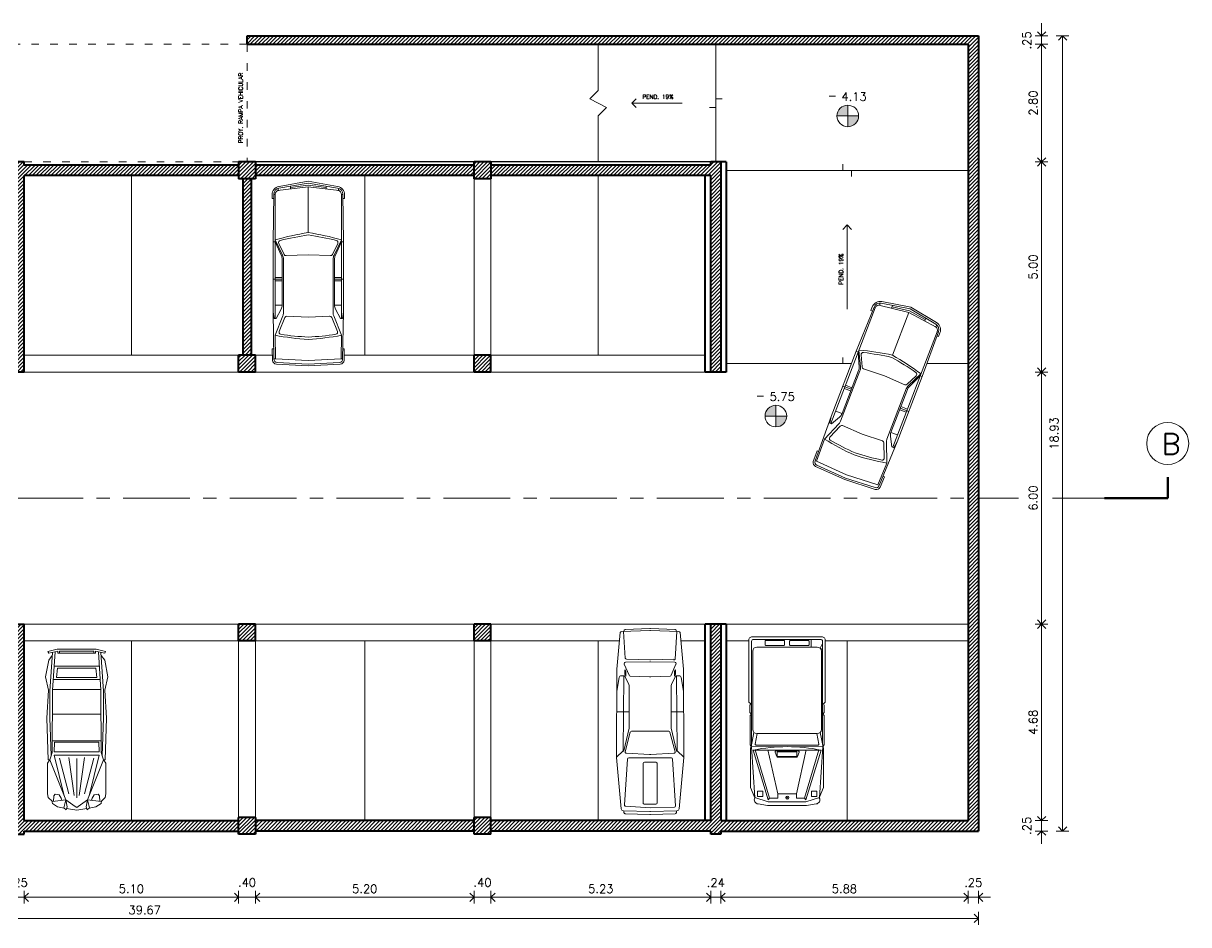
# Model space of a CAD drawing. Extents: x 952 to 1352, y -109 to 175.
# Drawn here: x 1168.46 to 1196.19, y 61.13 to 82.58 of the extents above; entities that cross this region are included whole.
import ezdxf

# ---------------------------------------------------------------- set-up
doc = ezdxf.new("R2010")
doc.units = 0
doc.header["$LTSCALE"] = 0.5
doc.linetypes.add('ACAD_ISO03W100', pattern=[30, 12, -18])
doc.linetypes.add('CENTER', pattern=[50.8, 31.75, -6.35, 6.35, -6.35])
doc.layers.get('0').update_dxf_attribs({"linetype": 'CONTINUOUS'})
doc.layers.get('Defpoints').update_dxf_attribs({"linetype": 'CONTINUOUS'})
for name, color, linetype, lineweight in [('Acotaciones', 9, 'CONTINUOUS', 9), ('Detalles 01', 8, 'CONTINUOUS', 9), ('Muros corte', 7, 'CONTINUOUS', 40), ('Pisos', 252, 'CONTINUOUS', 18), ('Proyección', 4, 'ACAD_ISO03W100', 18), ('Punta 01', 6, 'CONTINUOUS', 9), ('Punta 015', 64, 'CONTINUOUS', 13), ('Punta 02', 11, 'CONTINUOUS', 20), ('Punta 03', 171, 'CONTINUOUS', 30), ('Punta 05', 52, 'CONTINUOUS', 50), ('Tratamiento pisos', 251, 'CONTINUOUS', 9), ('Vehículos', 155, 'CONTINUOUS', 13), ('Vidrios', 147, 'CONTINUOUS', 13)]:
    doc.layers.add(name, color=color, linetype=linetype, lineweight=lineweight)
doc.styles.add('Texto 1 mm', font='simplex.shx', dxfattribs={"height": 0.1})
doc.styles.add('Texto 2 mm', font='simplex.shx', dxfattribs={"height": 0.2})
doc.styles.add('Texto 5 mm', font='simplex.shx', dxfattribs={"height": 0.5})
doc.dimstyles.new('Primera línea', dxfattribs={"dimscale": 0, "dimtxt": 0.2, "dimasz": 0.2, "dimexe": 0.15, "dimexo": 0, "dimgap": 0.1, "dimtad": 1, "dimzin": 4, "dimdsep": 46, "dimtxsty": 'Texto 2 mm', "dimblk": 'OPEN90', "dimcen": 2.5, "dimclrd": 256, "dimclre": 256, "dimclrt": 256, "dimadec": 0, "dimazin": 0, "dimtfac": 1, "dimtmove": 2, "dimatfit": 3, "dimldrblk": 'OPEN90', "dimfxl": 1, "dimtolj": 1, "dimtzin": 0, "dimlwd": -1, "dimlwe": -1, "dimarcsym": 0})
doc.dimstyles.new('Segunda línea', dxfattribs={"dimscale": 0, "dimtxt": 0.2, "dimasz": 0.2, "dimexe": 0.15, "dimexo": 0.5, "dimgap": 0.1, "dimtad": 1, "dimzin": 4, "dimdsep": 46, "dimtxsty": 'Texto 2 mm', "dimblk": 'OPEN90', "dimcen": 2.5, "dimclrd": 256, "dimclre": 256, "dimclrt": 256, "dimadec": 0, "dimazin": 0, "dimtfac": 1, "dimtmove": 2, "dimatfit": 3, "dimldrblk": 'OPEN90', "dimfxl": 1, "dimtolj": 1, "dimtzin": 0, "dimlwd": -1, "dimlwe": -1, "dimarcsym": 0})
pattern_1 = [(45, (60.67, 0), (-0.0449012806, 0.0449012806), [])]

# ---------------------------------------------------------------- blocks, each defined once
blk = doc.blocks.new('3cv planta')
for p, q in [((-206.2, 25.9), (-109.9, 64.4)), ((-109.9, 64.4), (-100.7, 61.2)), ((-100.7, 61.2), (-92.5, 58.6)), ((-92.5, 58.6), (57.7, 58.4)), ((-64, 58.6), (-64, 0)), ((0, 58.5), (0, 0)), ((57.7, 58.4), (149.8, 52.1)), ((58.9, 58.3), (58.9, 0)), ((83.5, 56.6), (83.5, 0)), ((-225.3, 31.1), (-230.6, 25.3)), ((-206.2, 25.9), (-225.3, 31.1)), ((-196.3, 29.9), (-99.1, 54.3)), ((-192.1, 18.8), (-106.2, 41.5)), ((-99.1, 54.3), (-99.1, 0)), ((-90.7, 54.3), (-90.7, 0)), ((-90.7, 54.3), (-67.5, 53.6)), ((-67.5, 53.6), (-67.5, 0)), ((88, 48.5), (88, 0)), ((88, 48.5), (110.5, 45.8)), ((110.5, 45.8), (110.5, 0)), ((114.9, 54.4), (114.9, 0)), ((146.5, 41.5), (146.5, 0)), ((-227.3, 24.3), (-230.8, 0)), ((-227.3, -24.3), (-230.8, 0)), ((-230.6, 25.3), (-223.2, 23)), ((-223.2, 23), (-206.2, 25.9)), ((-201.5, 0), (-106.9, 0)), ((-195.4, 5.7), (-104.6, 18.8)), ((-99.1, -54.3), (-99.1, 0)), ((-90.7, -54.3), (-90.7, 0)), ((-67.5, -53.6), (-67.5, 0)), ((-64, -58.6), (-64, 0)), ((0, -58.5), (0, 0)), ((58.9, -58.3), (58.9, 0)), ((83.5, -56.6), (83.5, 0)), ((88, -48.5), (88, 0)), ((110.5, -45.8), (110.5, 0)), ((114.9, -54.4), (114.9, 0)), ((146.5, -41.5), (146.5, 0)), ((-230.6, -25.3), (-223.2, -23)), ((-225.3, -31.1), (-230.6, -25.3)), ((-206.2, -25.9), (-225.3, -31.1)), ((-223.2, -23), (-206.2, -25.9)), ((-206.2, -25.9), (-109.9, -64.4)), ((-195.4, -5.7), (-104.6, -18.8)), ((-192.1, -18.8), (-106.2, -41.5)), ((-196.3, -29.9), (-99.1, -54.3)), ((-90.7, -54.3), (-67.5, -53.6)), ((57.7, -58.4), (149.8, -52.1)), ((88, -48.5), (110.5, -45.8)), ((-109.9, -64.4), (-100.7, -61.2)), ((-100.7, -61.2), (-92.5, -58.6)), ((-92.5, -58.6), (57.7, -58.4))]:
    blk.add_line(p, q)
for points in [[(-208.7, 59.9), (-214.9, 58.5), (-223.3, 46.4), (-226.3, 30)], [(140.9, 58.6), (129.6, 67.3), (89.5, 75.1), (57.2, 67.5), (-10.2, 71.7), (-109.9, 68.5), (-109.9, 64.4), (-117.8, 70), (-191.5, 69.8), (-200.4, 68.2), (-210.1, 58.5), (-206.2, 25.9), (-222.1, 3.4), (-225, 0)], [(148.4, 58.1), (55.1, 64.8), (-8.9, 64.3), (-100.7, 61.2)], [(151.4, 0), (151.4, 41.5), (146.5, 41.5), (146.5, 45.1), (151.6, 45.1), (146.1, 67.3), (150.5, 69.4), (156.1, 47), (156.1, 0)], [(-209.8, 55.9), (-196.3, 55.2), (-192.2, 51.9), (-194, 42), (-202.1, 37.3), (-207.3, 35.4)], [(140.9, -58.6), (129.6, -67.3), (89.5, -75.1), (57.2, -67.5), (-10.2, -71.7), (-109.9, -68.5), (-109.9, -64.4), (-117.8, -70), (-191.5, -69.8), (-200.4, -68.2), (-210.1, -58.5), (-206.2, -25.9), (-222.1, -3.4), (-225, 0)], [(151.4, 0), (151.4, -41.5), (146.5, -41.5), (146.5, -45.1), (151.6, -45.1), (146.1, -67.3), (150.5, -69.4), (156.1, -47), (156.1, 0)], [(-208.7, -59.9), (-214.9, -58.5), (-223.3, -46.4), (-226.3, -30)], [(-209.8, -55.9), (-196.3, -55.2), (-192.2, -51.9), (-194, -42), (-202.1, -37.3), (-207.3, -35.4)], [(148.4, -58.1), (55.1, -64.8), (-8.9, -64.3), (-100.7, -61.2)]]:
    blk.add_lwpolyline(points)
blk = doc.blocks.new('A$C0C570FE1')
for p, q in [((1.446, 1.701), (0.312, 1.684)), ((0.321, 1.653), (0.321, 1.684)), ((0.416, 1.722), (0.324, 1.723)), ((0.416, 1.685), (0.416, 1.722)), ((3.11, 1.701), (1.446, 1.701)), ((1.446, 1.701), (1.446, 1.653)), ((2.333, 1.701), (2.333, 1.485)), ((4.234, 1.679), (3.11, 1.701)), ((3.268, 1.677), (3.11, 1.701)), ((3.268, 1.629), (3.268, 1.677)), ((3.993, 1.717), (3.993, 1.684)), ((4.262, 1.714), (3.993, 1.717)), ((4.23, 1.644), (4.23, 1.679)), ((0.125, 1.558), (0, 0.861)), ((0.167, 1.56), (0.044, 0.861)), ((0.225, 1.592), (0.136, 0.861)), ((0.171, 1.581), (0.224, 1.581)), ((0.321, 1.653), (3.268, 1.653)), ((1.398, 1.653), (1.764, 1.474)), ((1.446, 1.653), (1.776, 1.501)), ((1.744, 1.435), (1.481, 1.562)), ((1.75, 0.861), (1.773, 1.388)), ((1.852, 1.453), (3.134, 1.453)), ((1.855, 1.485), (2.953, 1.485)), ((2.293, 1.653), (2.293, 1.485)), ((2.373, 1.653), (2.373, 1.485)), ((2.953, 1.485), (2.953, 1.653)), ((3.049, 1.51), (3.268, 1.629)), ((3.208, 1.468), (3.668, 1.653)), ((3.245, 1.418), (3.577, 1.554)), ((3.668, 1.653), (4.23, 1.644)), ((4.23, 1.644), (4.272, 0.861)), ((4.313, 1.603), (4.355, 0.861)), ((4.395, 0.861), (4.353, 1.62)), ((0.152, 1.283), (0.093, 0.861)), ((0.119, 1.285), (0.188, 1.285)), ((3.236, 0.861), (3.214, 1.37)), ((0.125, 0.165), (0, 0.861)), ((0.167, 0.163), (0.044, 0.861)), ((0.152, 0.439), (0.093, 0.861)), ((0.136, 0.861), (1.224, 0.861)), ((0.225, 0.131), (0.136, 0.861)), ((1.75, 0.861), (1.773, 0.335)), ((3.236, 0.861), (3.214, 0.353)), ((4.23, 0.079), (4.272, 0.861)), ((4.313, 0.12), (4.355, 0.861)), ((4.395, 0.861), (4.353, 0.103)), ((0.119, 0.438), (0.188, 0.438)), ((1.744, 0.287), (1.481, 0.161)), ((3.245, 0.304), (3.577, 0.169)), ((0.171, 0.142), (0.224, 0.142)), ((1.446, 0.022), (0.312, 0.039)), ((0.321, 0.07), (3.268, 0.07)), ((0.321, 0.07), (0.321, 0.039)), ((0.416, 0.001), (0.324, 0)), ((0.416, 0.038), (0.416, 0.001)), ((1.398, 0.07), (1.764, 0.249)), ((1.446, 0.07), (1.776, 0.221)), ((1.446, 0.022), (1.446, 0.07)), ((3.11, 0.022), (1.446, 0.022)), ((1.852, 0.27), (3.134, 0.27)), ((1.855, 0.238), (2.953, 0.238)), ((2.293, 0.07), (2.293, 0.238)), ((2.333, 0.022), (2.333, 0.238)), ((2.373, 0.07), (2.373, 0.238)), ((2.953, 0.238), (2.953, 0.07)), ((3.049, 0.213), (3.268, 0.094)), ((3.268, 0.046), (3.11, 0.022)), ((4.234, 0.044), (3.11, 0.022)), ((3.208, 0.255), (3.668, 0.07)), ((3.268, 0.094), (3.268, 0.046)), ((3.668, 0.07), (4.23, 0.079)), ((3.993, 0.005), (3.993, 0.039)), ((4.262, 0.008), (3.993, 0.005)), ((4.23, 0.079), (4.23, 0.044))]:
    blk.add_line(p, q)
for centre, radius, start, end in [((0.322, 1.523), 0.2, 89.6059, 169.7934), ((0.315, 1.534), 0.15, 90.8772, 169.9992), ((4.233, 1.599), 0.08, 3.2191, 89.3245), ((4.253, 1.615), 0.1, 3.1608, 84.5613), ((0.321, 1.553), 0.1, 90, 173.024), ((7.846, -0.184), 6.705, 164.0955, 171.0276), ((7.876, -0.089), 6.664, 165.9376, 171.8019), ((1.459, 1.516), 0.05, 64.4236, 163.8009), ((1.723, 1.39), 0.05, 357.5478, 64.4236), ((1.852, 1.653), 0.2, 243.8694, 270), ((1.855, 1.685), 0.2, 246.7861, 270), ((2.953, 1.685), 0.2, 270, 298.6282), ((3.134, 1.653), 0.2, 270, 291.9752), ((3.264, 1.372), 0.05, 112.1811, 182.5243), ((3.596, 1.508), 0.05, 13.1488, 112.1811), ((-2.765, 0.542), 6.484, 2.8274, 8.6702), ((-2.714, 0.453), 6.494, 3.6062, 10.6501), ((7.846, 1.907), 6.705, 188.9724, 195.9045), ((7.876, 1.812), 6.664, 188.1981, 194.0624), ((-2.765, 1.181), 6.484, 351.3298, 357.1726), ((-2.714, 1.27), 6.494, 349.3499, 356.3938), ((1.723, 0.332), 0.05, 295.5764, 2.4522), ((3.264, 0.351), 0.05, 177.4757, 247.8189), ((0.322, 0.2), 0.2, 190.2066, 270.3941), ((0.315, 0.189), 0.15, 190.0008, 269.1228), ((0.321, 0.17), 0.1, 186.976, 270), ((1.459, 0.206), 0.05, 196.1991, 295.5764), ((1.852, 0.07), 0.2, 90, 116.1306), ((1.855, 0.038), 0.2, 90, 113.2139), ((2.953, 0.038), 0.2, 61.3718, 90), ((3.134, 0.07), 0.2, 68.0248, 90), ((3.596, 0.215), 0.05, 247.8189, 346.8512), ((4.233, 0.124), 0.08, 270.6755, 356.7809), ((4.253, 0.108), 0.1, 275.4387, 356.8392)]:
    blk.add_arc(centre, radius, start, end)
blk = doc.blocks.new('R12 planta')
for p, q in [((-2.417, 0.032), (-2.398, 0.616)), ((-2.325, 0.646), (-2.368, 0.646)), ((-2.345, 0.031), (-2.325, 0.659)), ((-1.058, 0.826), (-2.28, 0.709)), ((-2.217, 0.604), (-2.254, 0.025)), ((-2.187, 0.634), (-1.097, 0.563)), ((1.041, 0.813), (-1.055, 0.826)), ((-0.901, 0.668), (-1.053, 0.826)), ((-0.96, 0.587), (-0.986, 0.036)), ((-0.924, 0.616), (-0.459, 0.494)), ((-0.903, 0.648), (-0.362, 0.523)), ((0.876, 0.646), (-0.901, 0.668)), ((0.027, 0.523), (0.027, 0.819)), ((0.843, 0.758), (0.52, 0.816)), ((0.678, 0.532), (0.88, 0.627)), ((0.912, 0.619), (0.873, 0.598)), ((0.951, 0.598), (0.873, 0.598)), ((0.884, 0.646), (0.884, 0.709)), ((0.898, 0.524), (1.165, 0.637)), ((0.926, 0.623), (1.028, 0.623)), ((1.028, 0.623), (0.989, 0.601)), ((1.915, 0.732), (1.043, 0.812)), ((1.206, 0.609), (1.215, 0.027)), ((1.279, 0.584), (1.263, 0.031)), ((1.307, 0.614), (1.942, 0.655)), ((1.942, 0.702), (1.963, 0.031)), ((1.99, 0.616), (2.008, 0.031)), ((-1.068, -0.483), (-1.068, 0.533)), ((-0.435, 0.464), (-0.432, 0.024)), ((-0.36, 0.523), (0.635, 0.523)), ((0.861, 0.034), (0.88, 0.497)), ((-2.417, 0.013), (-2.398, -0.571)), ((-2.345, 0.013), (-2.325, -0.615)), ((-2.241, -0.554), (-2.254, 0.025)), ((-2.169, 0.157), (-2.169, -0.112)), ((-2.139, 0.187), (-1.198, 0.187)), ((-1.168, 0.157), (-1.168, -0.112)), ((-0.96, -0.542), (-0.986, 0.008)), ((-0.435, -0.42), (-0.432, 0.02)), ((0.861, 0.01), (0.88, -0.452)), ((1.206, -0.565), (1.215, 0.018)), ((1.279, -0.539), (1.263, 0.014)), ((1.942, -0.658), (1.963, 0.013)), ((1.99, -0.571), (2.008, 0.013)), ((-2.139, -0.142), (-1.198, -0.142)), ((-2.211, -0.584), (-1.097, -0.513)), ((-0.924, -0.572), (-0.459, -0.449)), ((-0.903, -0.604), (-0.362, -0.479)), ((-0.36, -0.478), (0.635, -0.478)), ((0.027, -0.478), (0.027, -0.775)), ((0.678, -0.488), (0.88, -0.582)), ((0.912, -0.575), (0.873, -0.553)), ((0.951, -0.553), (0.873, -0.553)), ((0.898, -0.48), (1.165, -0.592)), ((-2.325, -0.601), (-2.368, -0.601)), ((-1.058, -0.782), (-2.28, -0.665)), ((1.041, -0.768), (-1.055, -0.782)), ((-0.901, -0.624), (-1.053, -0.782)), ((0.876, -0.601), (-0.901, -0.624)), ((0.843, -0.714), (0.52, -0.772)), ((0.884, -0.601), (0.884, -0.665)), ((0.926, -0.578), (1.028, -0.578)), ((1.028, -0.578), (0.989, -0.557)), ((1.915, -0.688), (1.043, -0.768)), ((1.282, -0.569), (1.942, -0.611))]:
    blk.add_line(p, q)
for centre, radius, start, end in [((-2.368, 0.616), 0.03, 90, 180), ((-2.275, 0.659), 0.05, 95.4727, 180), ((-2.187, 0.604), 0.03, 90, 180), ((-1.098, 0.533), 0.03, 0, 86.3747), ((-1.056, 0.796), 0.03, 89.6203, 95.4727), ((-0.93, 0.587), 0.03, 78.6827, 180), ((-0.901, 0.658), 0.01, 90, 258.9881), ((0.834, 0.709), 0.05, 0, 79.9012), ((0.876, 0.636), 0.01, 295.0315, 90), ((0.926, 0.593), 0.03, 90, 117.7651), ((0.952, 0.802), 0.204, 269.9335, 280.5642), ((1.04, 0.783), 0.03, 84.7226, 89.6203), ((1.176, 0.609), 0.03, 0, 112.8473), ((1.309, 0.584), 0.03, 93.6171, 180), ((1.912, 0.702), 0.03, 0, 84.7226), ((1.944, 0.596), 0.0501, 23.6099, 92.4957), ((-0.465, 0.464), 0.03, 0, 78.6827), ((-0.357, 0.553), 0.03, 258.9881, 270), ((-0.36, 0.533), 0.01, 256.9832, 270), ((0.635, 0.623), 0.1, 270, 295.0315), ((0.91, 0.497), 0.03, 112.8473, 180), ((-2.117, 0.022), 0.3, 178.1825, 181.8175), ((-2.045, 0.022), 0.3, 178.2216, 181.7784), ((-2.139, 0.157), 0.03, 90, 180), ((-1.198, 0.157), 0.03, 0, 90), ((-0.686, 0.022), 0.3, 177.2761, 182.7239), ((-0.732, 0.022), 0.3, 359.5958, 0.4042), ((1.161, 0.022), 0.3, 177.6755, 182.3245), ((0.915, 0.022), 0.3, 359.1475, 0.8525), ((1.563, 0.022), 0.3, 178.3902, 181.6098), ((1.663, 0.022), 0.3, 358.2407, 1.7593), ((1.708, 0.022), 0.3, 358.2407, 1.7593), ((-2.139, -0.112), 0.03, 180, 270), ((-1.198, -0.112), 0.03, 270, 0), ((-2.211, -0.554), 0.03, 180, 270), ((-1.098, -0.483), 0.03, 273.6253, 0), ((-0.93, -0.542), 0.03, 180, 281.3173), ((-0.465, -0.42), 0.03, 281.3173, 0), ((-0.357, -0.508), 0.03, 90, 101.0119), ((-0.36, -0.488), 0.01, 90, 103.0168), ((0.635, -0.578), 0.1, 64.9685, 90), ((0.91, -0.452), 0.03, 180, 247.1527), ((0.952, -0.757), 0.204, 79.4358, 90.0665), ((1.283, -0.539), 0.03, 180, 266.3829), ((-2.368, -0.571), 0.03, 180, 270), ((-2.275, -0.615), 0.05, 180, 264.5273), ((-1.056, -0.752), 0.03, 264.5273, 270.3797), ((-0.901, -0.614), 0.01, 101.0119, 270), ((0.834, -0.665), 0.05, 280.0988, 0), ((0.876, -0.591), 0.01, 270, 64.9685), ((0.926, -0.548), 0.03, 242.2349, 270), ((1.04, -0.738), 0.03, 270.3797, 275.2774), ((1.176, -0.565), 0.03, 247.1527, 0), ((1.912, -0.658), 0.03, 275.2774, 0), ((1.944, -0.551), 0.0501, 267.5043, 336.3901)]:
    blk.add_arc(centre, radius, start, end)
blk = doc.blocks.new('A$C30F00F99')
for p, q in [((0.065, 1.448), (0.065, 3.9)), ((1.704, 3.95), (0.115, 3.95)), ((1.754, 1.448), (1.754, 3.9)), ((0.093, 3.668), (0.093, 1.807)), ((1.626, 3.768), (0.193, 3.768)), ((1.726, 3.668), (1.726, 1.807)), ((0.122, 1.736), (0.054, 1.395)), ((0.198, 1.707), (0.152, 1.458)), ((1.626, 1.707), (0.193, 1.707)), ((1.621, 1.707), (1.667, 1.458)), ((1.697, 1.736), (1.765, 1.395)), ((1.765, 1.395), (0.056, 1.399)), ((1.647, 1.435), (0.172, 1.435)), ((0.495, 0.168), (0.152, 1.323)), ((1.144, 1.274), (0.676, 1.274)), ((0.676, 1.274), (0.676, 1.166)), ((0.676, 1.166), (1.144, 1.166)), ((1.134, 0.274), (1.367, 1.319)), ((1.144, 1.166), (1.144, 1.274)), ((1.326, 0.168), (1.669, 1.323)), ((1.72, 1.313), (1.36, 0.134)), ((0.33, 0.336), (0.205, 0.336)), ((0.205, 0.336), (0.205, 0.209)), ((0.33, 0.209), (0.33, 0.336)), ((1.489, 0.209), (1.489, 0.336)), ((1.489, 0.336), (1.614, 0.336)), ((1.614, 0.336), (1.614, 0.209)), ((0.205, 0.209), (0.33, 0.209)), ((1.134, 0.274), (0.687, 0.274)), ((0.915, 0.184), (0.885, 0.206)), ((0.915, 0.184), (0.944, 0.206)), ((0.915, 0.148), (0.915, 0.184)), ((1.134, 0.168), (1.134, 0.274)), ((1.326, 0.168), (1.134, 0.168)), ((1.36, 0.134), (1.326, 0.168)), ((1.614, 0.209), (1.489, 0.209))]:
    blk.add_line(p, q)
for points in [[(0, 3.918), (0, 2.454), (0.044, 2.417), (0.023, 2.383), (0.023, 2.211), (0.06, 2.172), (0.031, 2.135), (0.031, 1.436), (0.058, 1.402), (0.043, 1.368), (0.043, 0.425), (0.145, 0.177, 0.590762), (0.221, 0.036), (0.448, 0), (1.372, 0), (1.598, 0.036, 0.590762), (1.675, 0.177), (1.776, 0.425), (1.776, 1.368), (1.762, 1.402), (1.789, 1.436), (1.789, 2.135), (1.76, 2.172), (1.796, 2.211), (1.796, 2.383), (1.775, 2.417), (1.819, 2.454), (1.819, 3.918, 0.468554), (1.737, 4.009), (0.082, 4.009, 0.468554)], [(0.387, 3.906, -0.414214), (0.407, 3.926), (0.83, 3.926, -0.414214), (0.85, 3.906), (0.85, 3.823, -0.414214), (0.83, 3.803), (0.407, 3.803, -0.414214), (0.387, 3.823)], [(1.432, 3.906, 0.414214), (1.412, 3.926), (0.99, 3.926, 0.414214), (0.97, 3.906), (0.97, 3.823, 0.414214), (0.99, 3.803), (1.412, 3.803, 0.414214), (1.432, 3.823)], [(0.645, 1.295), (0.841, 1.295), (0.98, 1.295), (1.176, 1.295, -0.515671), (1.195, 1.269), (1.157, 1.159, -0.319548), (1.138, 1.145), (0.962, 1.145), (0.859, 1.145), (0.683, 1.145, -0.319548), (0.664, 1.159), (0.626, 1.269, -0.515671)]]:
    blk.add_lwpolyline(points, format="xyb", close=True)
for points in [[(1.485, 3.768), (1.485, 3.95)], [(1.695, 3.74), (1.754, 3.855)], [(1.754, 3.688), (1.754, 3.756), (1.723, 3.692)], [(1.754, 2.412), (1.775, 2.417)], [(0.064, 1.395), (0.141, 0.189), (0.461, 0.086)], [(1.757, 1.395), (1.68, 0.189), (1.36, 0.086)], [(0.101, 1.313), (0.461, 0.134), (0.495, 0.168), (0.687, 0.168), (0.687, 0.274), (0.454, 1.319)], [(1.72, 1.313), (0.101, 1.313)], [(1.36, 0.086), (0.461, 0.086)]]:
    blk.add_lwpolyline(points)
blk.add_lwpolyline([(1.72, 1.313, 0.103517), (0.101, 1.313, -1.887166)], format="xyb")
blk.add_circle((0.915, 0.184), 0.0367)
for centre, radius, start, end in [((0.115, 3.9), 0.05, 90, 180), ((1.704, 3.9), 0.05, 0, 90), ((0.193, 3.668), 0.1, 90, 180), ((1.626, 3.668), 0.1, 0, 90), ((0.193, 1.807), 0.1, 180, 270), ((1.626, 1.807), 0.1, 270, 0), ((0.172, 1.455), 0.02, 169.5085, 270), ((1.647, 1.455), 0.02, 270, 10.4915)]:
    blk.add_arc(centre, radius, start, end)
blk = doc.blocks.new('_Open90')
at = {"color": 0, "linetype": 'ByBlock', "lineweight": -2}
for p, q in [((0, 0), (-1, 0)), ((-0.5, 0.5), (0, 0)), ((0, 0), (-0.5, -0.5))]:
    blk.add_line(p, q, dxfattribs=at)
blk = doc.blocks.new('*D20')
at = {"layer": 'Acotaciones', "transparency": 16777216}
for p, q in [((1168.486, 61.93), (1168.486, 61.631)), ((1173.586, 61.93), (1173.586, 61.631)), ((1168.686, 61.781), (1173.386, 61.781))]:
    blk.add_line(p, q, dxfattribs=at)
at = {"layer": 'Defpoints', "color": 0, "transparency": 16777216}
for p in [(1168.486, 61.93), (1173.586, 61.93), (1173.586, 61.781)]:
    blk.add_point(p, dxfattribs=at)
at = {"layer": 'Acotaciones', "transparency": 16777216, "xscale": 0.2, "yscale": 0.2, "zscale": 0.2, "rotation": 180}
blk.add_blockref('_Open90', (1168.486, 61.781), dxfattribs=at)
at = {"layer": 'Acotaciones', "transparency": 16777216, "xscale": 0.2, "yscale": 0.2, "zscale": 0.2}
blk.add_blockref('_Open90', (1173.586, 61.781), dxfattribs=at)
at = {"layer": 'Acotaciones', "transparency": 16777216, "insert": (1171.036, 61.981), "char_height": 0.2, "attachment_point": 5, "style": 'Texto 2 mm'}
blk.add_mtext('\\A1;5.10', dxfattribs=at)
blk = doc.blocks.new('*D21')
at = {"layer": 'Acotaciones', "transparency": 16777216}
for p, q in [((1173.986, 61.93), (1173.986, 61.631)), ((1179.186, 61.93), (1179.186, 61.631)), ((1174.186, 61.781), (1178.986, 61.781))]:
    blk.add_line(p, q, dxfattribs=at)
at = {"layer": 'Defpoints', "color": 0, "transparency": 16777216}
for p in [(1173.986, 61.93), (1179.186, 61.93), (1179.186, 61.781)]:
    blk.add_point(p, dxfattribs=at)
at = {"layer": 'Acotaciones', "transparency": 16777216, "xscale": 0.2, "yscale": 0.2, "zscale": 0.2, "rotation": 180}
blk.add_blockref('_Open90', (1173.986, 61.781), dxfattribs=at)
at = {"layer": 'Acotaciones', "transparency": 16777216, "xscale": 0.2, "yscale": 0.2, "zscale": 0.2}
blk.add_blockref('_Open90', (1179.186, 61.781), dxfattribs=at)
at = {"layer": 'Acotaciones', "transparency": 16777216, "insert": (1176.586, 61.981), "char_height": 0.2, "attachment_point": 5, "style": 'Texto 2 mm'}
blk.add_mtext('\\A1;5.20', dxfattribs=at)
blk = doc.blocks.new('*D22')
at = {"layer": 'Acotaciones', "transparency": 16777216}
for p, q in [((1179.586, 61.93), (1179.586, 61.631)), ((1184.816, 61.93), (1184.816, 61.631)), ((1179.786, 61.781), (1184.616, 61.781))]:
    blk.add_line(p, q, dxfattribs=at)
at = {"layer": 'Defpoints', "color": 0, "transparency": 16777216}
for p in [(1179.586, 61.93), (1184.816, 61.93), (1184.816, 61.781)]:
    blk.add_point(p, dxfattribs=at)
at = {"layer": 'Acotaciones', "transparency": 16777216, "xscale": 0.2, "yscale": 0.2, "zscale": 0.2, "rotation": 180}
blk.add_blockref('_Open90', (1179.586, 61.781), dxfattribs=at)
at = {"layer": 'Acotaciones', "transparency": 16777216, "xscale": 0.2, "yscale": 0.2, "zscale": 0.2}
blk.add_blockref('_Open90', (1184.816, 61.781), dxfattribs=at)
at = {"layer": 'Acotaciones', "transparency": 16777216, "insert": (1182.201, 61.981), "char_height": 0.2, "attachment_point": 5, "style": 'Texto 2 mm'}
blk.add_mtext('\\A1;5.23', dxfattribs=at)
blk = doc.blocks.new('*D23')
at = {"layer": 'Acotaciones', "transparency": 16777216}
for p, q in [((1185.056, 61.93), (1185.056, 61.631)), ((1190.936, 61.93), (1190.936, 61.631)), ((1190.736, 61.781), (1185.256, 61.781))]:
    blk.add_line(p, q, dxfattribs=at)
at = {"layer": 'Defpoints', "color": 0, "transparency": 16777216}
for p in [(1185.056, 61.93), (1190.936, 61.93), (1185.056, 61.781)]:
    blk.add_point(p, dxfattribs=at)
at = {"layer": 'Acotaciones', "transparency": 16777216, "xscale": 0.2, "yscale": 0.2, "zscale": 0.2, "rotation": 180}
blk.add_blockref('_Open90', (1185.056, 61.781), dxfattribs=at)
at = {"layer": 'Acotaciones', "transparency": 16777216, "xscale": 0.2, "yscale": 0.2, "zscale": 0.2}
blk.add_blockref('_Open90', (1190.936, 61.781), dxfattribs=at)
at = {"layer": 'Acotaciones', "transparency": 16777216, "insert": (1187.996, 61.981), "char_height": 0.2, "attachment_point": 5, "style": 'Texto 2 mm'}
blk.add_mtext('\\A1;5.88', dxfattribs=at)
blk = doc.blocks.new('*D24')
at = {"layer": 'Acotaciones', "transparency": 16777216}
for p, q in [((1151.516, 61.43), (1151.516, 61.127)), ((1151.716, 61.277), (1190.986, 61.277)), ((1191.186, 61.43), (1191.186, 61.127))]:
    blk.add_line(p, q, dxfattribs=at)
at = {"layer": 'Defpoints', "color": 0, "transparency": 16777216}
for p in [(1151.516, 61.93), (1191.186, 61.93), (1191.186, 61.277)]:
    blk.add_point(p, dxfattribs=at)
at = {"layer": 'Acotaciones', "transparency": 16777216, "xscale": 0.2, "yscale": 0.2, "zscale": 0.2, "rotation": 180}
blk.add_blockref('_Open90', (1151.516, 61.277), dxfattribs=at)
at = {"layer": 'Acotaciones', "transparency": 16777216, "xscale": 0.2, "yscale": 0.2, "zscale": 0.2}
blk.add_blockref('_Open90', (1191.186, 61.277), dxfattribs=at)
at = {"layer": 'Acotaciones', "transparency": 16777216, "insert": (1171.351, 61.477), "char_height": 0.2, "attachment_point": 5, "style": 'Texto 2 mm'}
blk.add_mtext('\\A1;39.67', dxfattribs=at)
blk = doc.blocks.new('*D33')
at = {"layer": 'Acotaciones', "transparency": 16777216}
for p, q in [((1192.536, 68.28), (1192.836, 68.28)), ((1192.686, 63.805), (1192.686, 68.08)), ((1192.536, 63.605), (1192.836, 63.605))]:
    blk.add_line(p, q, dxfattribs=at)
at = {"layer": 'Defpoints', "color": 0, "transparency": 16777216}
for p in [(1192.536, 68.28), (1192.686, 68.28), (1192.536, 63.605)]:
    blk.add_point(p, dxfattribs=at)
at = {"layer": 'Acotaciones', "transparency": 16777216, "xscale": 0.2, "yscale": 0.2, "zscale": 0.2}
for p, rotation in [((1192.686, 68.28), 90), ((1192.686, 63.605), 270)]:
    blk.add_blockref('_Open90', p, dxfattribs=dict(at, rotation=rotation))
at = {"layer": 'Acotaciones', "transparency": 16777216, "insert": (1192.486, 65.943), "char_height": 0.2, "attachment_point": 5, "rotation": 90, "style": 'Texto 2 mm'}
blk.add_mtext('\\A1;4.68', dxfattribs=at)
blk = doc.blocks.new('*D34')
at = {"layer": 'Acotaciones', "transparency": 16777216}
for p, q in [((1192.536, 74.28), (1192.836, 74.28)), ((1192.686, 68.48), (1192.686, 74.08)), ((1192.536, 68.28), (1192.836, 68.28))]:
    blk.add_line(p, q, dxfattribs=at)
at = {"layer": 'Defpoints', "color": 0, "transparency": 16777216}
for p in [(1192.536, 74.28), (1192.686, 74.28), (1192.536, 68.28)]:
    blk.add_point(p, dxfattribs=at)
at = {"layer": 'Acotaciones', "transparency": 16777216, "xscale": 0.2, "yscale": 0.2, "zscale": 0.2}
for p, rotation in [((1192.686, 74.28), 90), ((1192.686, 68.28), 270)]:
    blk.add_blockref('_Open90', p, dxfattribs=dict(at, rotation=rotation))
at = {"layer": 'Acotaciones', "transparency": 16777216, "insert": (1192.486, 71.28), "char_height": 0.2, "attachment_point": 5, "rotation": 90, "style": 'Texto 2 mm'}
blk.add_mtext('\\A1;6.00', dxfattribs=at)
blk = doc.blocks.new('*D35')
at = {"layer": 'Acotaciones', "transparency": 16777216}
for p, q in [((1192.536, 79.28), (1192.836, 79.28)), ((1192.686, 74.48), (1192.686, 79.08)), ((1192.536, 74.28), (1192.836, 74.28))]:
    blk.add_line(p, q, dxfattribs=at)
at = {"layer": 'Defpoints', "color": 0, "transparency": 16777216}
for p in [(1192.536, 79.28), (1192.686, 79.28), (1192.536, 74.28)]:
    blk.add_point(p, dxfattribs=at)
at = {"layer": 'Acotaciones', "transparency": 16777216, "xscale": 0.2, "yscale": 0.2, "zscale": 0.2}
for p, rotation in [((1192.686, 79.28), 90), ((1192.686, 74.28), 270)]:
    blk.add_blockref('_Open90', p, dxfattribs=dict(at, rotation=rotation))
at = {"layer": 'Acotaciones', "transparency": 16777216, "insert": (1192.486, 76.78), "char_height": 0.2, "attachment_point": 5, "rotation": 90, "style": 'Texto 2 mm'}
blk.add_mtext('\\A1;5.00', dxfattribs=at)
blk = doc.blocks.new('*D36')
at = {"layer": 'Acotaciones', "transparency": 16777216}
for p, q in [((1192.536, 82.08), (1192.836, 82.08)), ((1192.686, 79.48), (1192.686, 81.88)), ((1192.536, 79.28), (1192.836, 79.28))]:
    blk.add_line(p, q, dxfattribs=at)
at = {"layer": 'Defpoints', "color": 0, "transparency": 16777216}
for p in [(1192.536, 82.08), (1192.686, 82.08), (1192.536, 79.28)]:
    blk.add_point(p, dxfattribs=at)
at = {"layer": 'Acotaciones', "transparency": 16777216, "xscale": 0.2, "yscale": 0.2, "zscale": 0.2}
for p, rotation in [((1192.686, 82.08), 90), ((1192.686, 79.28), 270)]:
    blk.add_blockref('_Open90', p, dxfattribs=dict(at, rotation=rotation))
at = {"layer": 'Acotaciones', "transparency": 16777216, "insert": (1192.486, 80.68), "char_height": 0.2, "attachment_point": 5, "rotation": 90, "style": 'Texto 2 mm'}
blk.add_mtext('\\A1;2.80', dxfattribs=at)
blk = doc.blocks.new('*D37')
at = {"layer": 'Acotaciones', "transparency": 16777216}
for p, q in [((1193.036, 82.28), (1193.336, 82.28)), ((1193.186, 82.08), (1193.186, 63.555)), ((1193.036, 63.355), (1193.336, 63.355))]:
    blk.add_line(p, q, dxfattribs=at)
at = {"layer": 'Defpoints', "color": 0, "transparency": 16777216}
for p in [(1192.536, 82.28), (1192.536, 63.355), (1193.186, 63.355)]:
    blk.add_point(p, dxfattribs=at)
at = {"layer": 'Acotaciones', "transparency": 16777216, "xscale": 0.2, "yscale": 0.2, "zscale": 0.2}
for p, rotation in [((1193.186, 82.28), 90), ((1193.186, 63.355), 270)]:
    blk.add_blockref('_Open90', p, dxfattribs=dict(at, rotation=rotation))
at = {"layer": 'Acotaciones', "transparency": 16777216, "insert": (1192.986, 72.818), "char_height": 0.2, "attachment_point": 5, "rotation": 90, "style": 'Texto 2 mm'}
blk.add_mtext('\\A1;18.93', dxfattribs=at)

msp = doc.modelspace()

# ---------------------------------------------------------------- hatches: boundary and pattern name
at = {"layer": 'Detalles 01'}
h = msp.add_hatch(dxfattribs=at)
h.set_pattern_fill('ANSI31,_O', color=256, scale=0.02)
h.set_pattern_definition(pattern_1)
h.paths.add_polyline_path([(1182.136, 82.28), (1173.786, 82.28), (1173.786, 82.08), (1182.136, 82.08)])
h = msp.add_hatch(dxfattribs=at)
h.set_pattern_fill('ANSI31,_O', color=256, scale=0.02)
h.set_pattern_definition(pattern_1)
h.paths.add_polyline_path([(1191.186, 82.28), (1182.136, 82.28), (1182.136, 82.08), (1190.936, 82.08), (1190.936, 71.28), (1191.186, 71.28)])
h = msp.add_hatch(dxfattribs=at)
h.set_pattern_fill('ANSI31,_O', color=256, scale=0.02)
h.set_pattern_definition(pattern_1)
h.paths.add_polyline_path([(1157.386, 79.205), (1157.386, 78.955), (1162.486, 78.955), (1162.486, 74.58), (1157.386, 74.58), (1157.386, 74.38), (1162.486, 74.38), (1162.486, 74.28), (1164.486, 74.28), (1164.486, 74.43), (1162.726, 74.43), (1162.726, 78.955), (1164.486, 78.955), (1164.486, 79.205), (1162.726, 79.205), (1162.726, 79.28), (1162.486, 79.28), (1162.486, 79.205)])
h.paths.add_polyline_path([(1165.126, 74.28), (1165.126, 78.155), (1164.976, 78.155), (1164.976, 74.43), (1164.486, 74.43), (1164.486, 74.28)])
h.paths.add_polyline_path([(1166.696, 77.093), (1166.846, 77.093), (1166.846, 77.811), (1166.696, 77.811)], flags=17)
h.paths.add_polyline_path([(1166.696, 75.574), (1166.846, 75.574), (1166.846, 76.293), (1166.696, 76.293)], flags=17)
h.paths.add_polyline_path([(1168.246, 78.955), (1168.246, 74.43), (1166.846, 74.43), (1166.846, 74.774), (1166.696, 74.774), (1166.696, 74.28), (1168.486, 74.28), (1168.486, 78.955), (1173.586, 78.955), (1173.586, 79.205), (1168.486, 79.205), (1168.486, 79.28), (1168.246, 79.28), (1168.246, 79.205), (1164.486, 79.205), (1164.486, 78.955), (1166.696, 78.955), (1166.696, 78.611), (1166.846, 78.611), (1166.846, 78.955)])
h = msp.add_hatch(dxfattribs=at)
h.set_pattern_fill('ANSI31,_O', color=256, scale=0.02)
h.set_pattern_definition(pattern_1)
h.paths.add_polyline_path([(1173.986, 79.28), (1173.586, 79.28), (1173.586, 78.88), (1173.986, 78.88)])
h = msp.add_hatch(dxfattribs=at)
h.set_pattern_fill('ANSI31,_O', color=256, scale=0.02)
h.set_pattern_definition(pattern_1)
h.paths.add_polyline_path([(1179.186, 79.205), (1173.986, 79.205), (1173.986, 78.955), (1179.186, 78.955)])
h.paths.add_polyline_path([(1173.986, 74.68), (1173.586, 74.68), (1173.586, 74.28), (1173.986, 74.28)])
h = msp.add_hatch(dxfattribs=at)
h.set_pattern_fill('ANSI31,_O', color=256, scale=0.02)
h.set_pattern_definition(pattern_1)
h.paths.add_polyline_path([(1185.056, 79.28), (1184.816, 79.28), (1184.816, 79.205), (1179.586, 79.205), (1179.586, 78.955), (1184.816, 78.955), (1184.816, 74.28), (1185.056, 74.28)])
h.paths.add_polyline_path([(1179.186, 78.88), (1179.586, 78.88), (1179.586, 79.28), (1179.186, 79.28)])
h.paths.add_polyline_path([(1179.186, 74.68), (1179.186, 74.28), (1179.586, 74.28), (1179.586, 74.68)])
h = msp.add_hatch(dxfattribs=at)
h.set_pattern_fill('ANSI31,_O', color=256, scale=0.02)
h.set_pattern_definition(pattern_1)
h.paths.add_polyline_path([(1173.886, 78.88), (1173.686, 78.88), (1173.686, 74.68), (1173.886, 74.68)])
h = msp.add_hatch(dxfattribs=at)
h.set_pattern_fill('ANSI31,_O', color=256, scale=0.02)
h.set_pattern_definition(pattern_1)
h.paths.add_polyline_path([(1179.586, 63.605), (1179.586, 63.355), (1184.816, 63.355), (1184.816, 63.28), (1185.056, 63.28), (1185.056, 63.355), (1191.186, 63.355), (1191.186, 71.28), (1190.936, 71.28), (1190.936, 63.605), (1185.056, 63.605), (1185.056, 68.28), (1184.816, 68.28), (1184.816, 63.605)])
h = msp.add_hatch(dxfattribs=at)
h.set_pattern_fill('ANSI31,_O', color=256, scale=0.02)
h.set_pattern_definition(pattern_1)
h.paths.add_polyline_path([(1168.486, 63.355), (1173.586, 63.355), (1173.586, 63.605), (1168.486, 63.605), (1168.486, 68.28), (1168.236, 68.28), (1168.236, 63.605), (1164.486, 63.605), (1164.486, 63.355), (1168.246, 63.355), (1168.246, 63.28), (1168.486, 63.28)])
h.paths.add_polyline_path([(1173.586, 63.68), (1173.586, 63.28), (1173.986, 63.28), (1173.986, 63.68)])
h.paths.add_polyline_path([(1173.986, 68.28), (1173.586, 68.28), (1173.586, 67.88), (1173.986, 67.88)])
h.paths.add_polyline_path([(1179.186, 63.355), (1179.186, 63.605), (1173.986, 63.605), (1173.986, 63.355)])
h.paths.add_polyline_path([(1179.586, 63.68), (1179.186, 63.68), (1179.186, 63.28), (1179.586, 63.28)])
h.paths.add_polyline_path([(1179.586, 68.28), (1179.186, 68.28), (1179.186, 67.88), (1179.586, 67.88)])
at = {"layer": 'Vidrios', "linetype": 'Continuous'}
h = msp.add_hatch(color=256, dxfattribs=at)
h.paths.add_polyline_path([(1188.076, 80.631, 0.414214), (1187.82, 80.375), (1188.076, 80.375)])
h.paths.add_polyline_path([(1188.333, 80.375), (1188.076, 80.375), (1188.076, 80.118, 0.414214)])
h = msp.add_hatch(color=256, dxfattribs=at)
h.paths.add_polyline_path([(1186.366, 73.489, 0.414214), (1186.109, 73.232), (1186.366, 73.232)])
h.paths.add_polyline_path([(1186.622, 73.232), (1186.366, 73.232), (1186.366, 72.976, 0.414214)])

# ---------------------------------------------------------------- linework, layer by layer
at = {"layer": 'Acotaciones'}
for p, q in [((1192.686, 82.28), (1192.586, 82.38)), ((1192.686, 82.58), (1192.686, 82.28)), ((1192.786, 82.38), (1192.686, 82.28)), ((1192.536, 82.28), (1192.836, 82.28)), ((1192.686, 82.08), (1192.686, 82.28)), ((1192.536, 63.605), (1192.836, 63.605)), ((1192.686, 63.355), (1192.686, 63.605)), ((1192.536, 63.355), (1192.836, 63.355)), ((1192.586, 63.255), (1192.686, 63.355)), ((1192.686, 63.355), (1192.786, 63.255)), ((1192.686, 63.355), (1192.686, 63.055)), ((1173.586, 61.93), (1173.586, 61.631)), ((1173.986, 61.93), (1173.986, 61.631)), ((1179.186, 61.93), (1179.186, 61.631)), ((1179.586, 61.93), (1179.586, 61.631)), ((1184.816, 61.93), (1184.816, 61.631)), ((1185.056, 61.93), (1185.056, 61.631)), ((1191.186, 61.93), (1191.186, 61.631)), ((1191.186, 61.781), (1191.286, 61.881)), ((1168.246, 61.781), (1168.486, 61.781)), ((1173.586, 61.781), (1173.986, 61.781)), ((1179.186, 61.781), (1179.586, 61.781)), ((1184.816, 61.781), (1185.056, 61.781)), ((1191.468, 61.781), (1190.936, 61.781)), ((1191.286, 61.681), (1191.186, 61.781))]:
    msp.add_line(p, q, dxfattribs=at)
at = {"layer": 'Detalles 01'}
for p, q in [((1182.936, 80.68), (1183.042, 80.786)), ((1182.936, 80.68), (1183.042, 80.574)), ((1182.936, 80.68), (1184.136, 80.68)), ((1185.086, 80.78), (1184.936, 80.78)), ((1184.936, 80.58), (1184.786, 80.58)), ((1187.961, 79.23), (1187.961, 79.08)), ((1188.161, 79.08), (1188.161, 78.93)), ((1188.061, 77.78), (1187.955, 77.674)), ((1188.061, 77.78), (1188.061, 75.78)), ((1188.061, 77.78), (1188.167, 77.674)), ((1187.961, 74.63), (1187.961, 74.48))]:
    msp.add_line(p, q, dxfattribs=at)
at = {"layer": 'Detalles 01', "linetype": 'CENTER', "ltscale": 0.1}
for p, q in [((1150.516, 71.28), (1192.137, 71.28)), ((1192.944, 71.28), (1194.186, 71.28))]:
    msp.add_line(p, q, dxfattribs=at)
at = {"layer": 'Muros corte'}
for p, q in [((1173.786, 82.28), (1191.186, 82.28)), ((1173.786, 82.08), (1173.786, 82.28)), ((1173.786, 82.08), (1190.936, 82.08)), ((1190.936, 82.08), (1190.936, 63.605)), ((1191.186, 82.28), (1191.186, 63.355)), ((1168.486, 79.28), (1168.246, 79.28)), ((1168.486, 79.205), (1168.486, 79.28)), ((1173.586, 79.205), (1168.486, 79.205)), ((1173.986, 79.28), (1173.586, 79.28)), ((1173.586, 79.28), (1173.586, 78.88)), ((1173.986, 79.28), (1173.986, 78.88)), ((1179.186, 79.205), (1173.986, 79.205)), ((1179.586, 79.28), (1179.186, 79.28)), ((1179.186, 78.88), (1179.186, 79.28)), ((1179.586, 79.28), (1179.586, 78.88)), ((1184.816, 79.205), (1179.586, 79.205)), ((1185.186, 79.28), (1184.816, 79.28)), ((1184.816, 79.205), (1184.816, 79.28)), ((1185.056, 79.28), (1185.056, 74.28)), ((1185.186, 79.28), (1185.186, 74.28)), ((1173.586, 78.955), (1168.486, 78.955)), ((1168.486, 74.28), (1168.486, 78.955)), ((1173.986, 78.88), (1173.586, 78.88)), ((1173.686, 78.88), (1173.686, 74.68)), ((1173.886, 78.88), (1173.886, 74.68)), ((1179.186, 78.955), (1173.986, 78.955)), ((1179.586, 78.88), (1179.186, 78.88)), ((1184.816, 78.955), (1179.586, 78.955)), ((1184.686, 74.28), (1184.686, 78.955)), ((1184.816, 74.28), (1184.816, 78.955)), ((1173.986, 74.68), (1173.586, 74.68)), ((1173.586, 74.28), (1173.586, 74.68)), ((1173.986, 74.28), (1173.986, 74.68)), ((1179.586, 74.68), (1179.186, 74.68)), ((1179.186, 74.28), (1179.186, 74.68)), ((1179.586, 74.28), (1179.586, 74.68)), ((1168.486, 74.28), (1166.696, 74.28)), ((1173.986, 74.28), (1173.586, 74.28)), ((1179.586, 74.28), (1179.186, 74.28)), ((1185.186, 74.28), (1184.686, 74.28)), ((1168.236, 68.28), (1168.486, 68.28)), ((1168.486, 63.605), (1168.486, 68.28)), ((1173.986, 68.28), (1173.586, 68.28)), ((1173.586, 67.88), (1173.586, 68.28)), ((1173.986, 67.88), (1173.986, 68.28)), ((1179.586, 68.28), (1179.186, 68.28)), ((1179.186, 67.88), (1179.186, 68.28)), ((1179.586, 67.88), (1179.586, 68.28)), ((1185.186, 68.28), (1184.686, 68.28)), ((1184.686, 63.605), (1184.686, 68.28)), ((1184.816, 63.605), (1184.816, 68.28)), ((1185.056, 68.28), (1185.056, 63.605)), ((1185.186, 68.28), (1185.186, 63.605)), ((1173.986, 67.88), (1173.586, 67.88)), ((1179.586, 67.88), (1179.186, 67.88)), ((1168.486, 63.605), (1173.586, 63.605)), ((1173.986, 63.68), (1173.586, 63.68)), ((1173.586, 63.28), (1173.586, 63.68)), ((1173.986, 63.68), (1173.986, 63.28)), ((1179.186, 63.605), (1173.986, 63.605)), ((1179.586, 63.68), (1179.186, 63.68)), ((1179.186, 63.28), (1179.186, 63.68)), ((1179.586, 63.28), (1179.586, 63.68)), ((1184.816, 63.605), (1179.586, 63.605)), ((1185.056, 63.605), (1190.936, 63.605)), ((1168.246, 63.28), (1168.486, 63.28)), ((1168.486, 63.355), (1173.586, 63.355)), ((1168.486, 63.28), (1168.486, 63.355)), ((1173.986, 63.28), (1173.586, 63.28)), ((1179.186, 63.355), (1173.986, 63.355)), ((1179.586, 63.28), (1179.186, 63.28)), ((1184.816, 63.355), (1179.586, 63.355)), ((1184.816, 63.28), (1184.816, 63.355)), ((1185.056, 63.28), (1184.816, 63.28)), ((1185.011, 63.28), (1184.861, 63.28)), ((1185.056, 63.355), (1191.186, 63.355)), ((1185.056, 63.355), (1185.056, 63.28))]:
    msp.add_line(p, q, dxfattribs=at)
at = {"layer": 'Pisos'}
for p, q in [((1184.936, 79.28), (1184.936, 82.08)), ((1185.186, 79.08), (1190.936, 79.08)), ((1185.186, 74.48), (1188.164, 74.48)), ((1189.958, 74.48), (1190.936, 74.48))]:
    msp.add_line(p, q, dxfattribs=at)
at = {"layer": 'Proyección', "ltscale": 0.03}
for p, q in [((1173.786, 82.08), (1155.186, 82.08)), ((1173.786, 82.08), (1173.786, 79.28)), ((1168.486, 79.28), (1173.586, 79.28))]:
    msp.add_line(p, q, dxfattribs=at)
at = {"layer": 'Punta 01', "linetype": 'Continuous'}
for p, q in [((1187.63, 80.847), (1187.78, 80.847)), ((1185.919, 73.704), (1186.069, 73.704))]:
    msp.add_line(p, q, dxfattribs=at)
at = {"layer": 'Punta 015', "linetype": 'Continuous'}
for p, q in [((1188.076, 80.631), (1188.076, 80.118)), ((1187.82, 80.375), (1188.333, 80.375)), ((1186.366, 73.489), (1186.366, 72.976)), ((1186.109, 73.232), (1186.622, 73.232))]:
    msp.add_line(p, q, dxfattribs=at)
for centre in [(1188.076, 80.375), (1186.366, 73.232)]:
    msp.add_circle(centre, 0.257, dxfattribs=at)
at = {"layer": 'Punta 02', "linetype": 'Continuous', "ltscale": 0.1}
for p, q in [((1182.136, 80.98), (1182.136, 82.08)), ((1181.936, 80.78), (1182.136, 80.98)), ((1181.936, 80.78), (1182.336, 80.58)), ((1182.336, 80.58), (1182.136, 80.38)), ((1182.136, 79.28), (1182.136, 80.38))]:
    msp.add_line(p, q, dxfattribs=at)
at = {"layer": 'Punta 02'}
msp.add_circle((1195.686, 72.58), 0.5, dxfattribs=at)
at = {"layer": 'Punta 03'}
msp.add_line((1184.816, 79.28), (1173.986, 79.28), dxfattribs=at)
at = {"layer": 'Punta 05'}
for p, q in [((1195.686, 71.28), (1195.686, 71.78)), ((1194.186, 71.28), (1195.686, 71.28))]:
    msp.add_line(p, q, dxfattribs=at)
at = {"layer": 'Tratamiento pisos'}
for p, q in [((1171.036, 74.68), (1171.036, 78.955)), ((1176.586, 74.68), (1176.586, 78.955)), ((1179.186, 74.68), (1179.186, 78.88)), ((1179.586, 74.68), (1179.586, 78.88)), ((1182.136, 74.68), (1182.136, 78.955)), ((1173.586, 74.68), (1168.486, 74.68)), ((1173.986, 74.68), (1174.388, 74.68)), ((1176.097, 74.68), (1179.186, 74.68)), ((1179.586, 74.68), (1184.686, 74.68)), ((1173.586, 74.28), (1168.486, 74.28)), ((1173.986, 74.28), (1179.186, 74.28)), ((1179.586, 74.28), (1184.686, 74.28)), ((1173.586, 68.28), (1168.486, 68.28)), ((1179.186, 68.28), (1173.986, 68.28)), ((1179.586, 68.28), (1184.686, 68.28)), ((1185.186, 68.28), (1190.936, 68.28)), ((1173.586, 67.88), (1168.486, 67.88)), ((1171.036, 67.88), (1171.036, 63.605)), ((1173.586, 67.88), (1173.586, 63.68)), ((1173.986, 67.88), (1173.986, 63.68)), ((1179.186, 67.88), (1173.986, 67.88)), ((1176.586, 67.88), (1176.586, 63.605)), ((1179.186, 67.88), (1179.186, 63.68)), ((1179.586, 67.88), (1182.647, 67.88)), ((1179.586, 67.88), (1179.586, 63.68)), ((1182.136, 67.88), (1182.136, 63.605)), ((1184.103, 67.88), (1184.686, 67.88)), ((1185.186, 67.88), (1185.722, 67.88)), ((1187.541, 67.88), (1190.936, 67.88)), ((1188.061, 67.88), (1188.061, 63.605))]:
    msp.add_line(p, q, dxfattribs=at)

# ---------------------------------------------------------------- block references
at = {"layer": 'Vehículos', "linetype": 'Continuous'}
for p, rotation in [((1174.381, 78.823), 270), ((1188.776, 76.132), 248.982913916897)]:
    msp.add_blockref('A$C0C570FE1', p, dxfattribs=dict(at, rotation=rotation))
at = {"layer": 'Vehículos', "rotation": 89.99999999999999}
msp.add_blockref('R12 planta', (1183.397, 66.166), dxfattribs=at)
at = {"layer": 'Vehículos', "linetype": 'Continuous'}
msp.add_blockref('A$C30F00F99', (1185.722, 63.968), dxfattribs=at)
at = {"layer": 'Vehículos', "xscale": 0.009900000000000003, "yscale": 0.009900000000000003, "zscale": 0.009900000000000003, "rotation": 89.99999999999999}
msp.add_blockref('3cv planta', (1169.733, 66.14), dxfattribs=at)

# ---------------------------------------------------------------- texts
at = {"layer": 'Acotaciones', "char_height": 0.2, "attachment_point": 5, "rotation": 90, "style": 'Texto 2 mm'}
for insert in [(1192.336, 82.172), (1192.336, 63.48)]:
    msp.add_mtext('\\A1;.25', dxfattribs=dict(at, insert=insert))
at = {"layer": 'Acotaciones', "char_height": 0.2, "attachment_point": 5, "style": 'Texto 2 mm'}
for s, insert in [('.25', (1168.355, 62.13)), ('\\A1;.40', (1173.786, 62.132)), ('\\A1;.40', (1179.386, 62.132)), ('\\A1;.24', (1184.936, 62.126)), ('\\A1;.25', (1191.061, 62.13))]:
    msp.add_mtext(s, dxfattribs=dict(at, insert=insert))
at = {"layer": 'Punta 01', "char_height": 0.1, "rotation": 90, "style": 'Texto 1 mm'}
for s, insert, width, attachment_point in [('PROY. RAMPA VEHICULAR', (1173.583, 79.725), 1.94432, 1), ('PEND. 19%', (1187.964, 76.358), 0.8276, 7)]:
    msp.add_mtext(s, dxfattribs=dict(at, insert=insert, width=width, attachment_point=attachment_point))
at = {"layer": 'Punta 01', "insert": (1183.188, 80.881), "char_height": 0.1, "width": 0.8276, "attachment_point": 1, "style": 'Texto 1 mm'}
msp.add_mtext('PEND. 19%', dxfattribs=at)
at = {"layer": 'Punta 015', "linetype": 'Continuous', "char_height": 0.2, "attachment_point": 5, "style": 'Texto 2 mm'}
for s, insert in [('4.13', (1188.226, 80.837)), ('5.75', (1186.516, 73.695))]:
    msp.add_mtext(s, dxfattribs=dict(at, insert=insert))
at = {"layer": 'Punta 05', "insert": (1195.538, 72.819), "char_height": 0.5, "width": 0.3999, "attachment_point": 1, "style": 'Texto 5 mm'}
msp.add_mtext('B', dxfattribs=at)

# ---------------------------------------------------------------- dimensions: what is measured, and where the dimension line sits
at = {"layer": 'Acotaciones'}
for base, p1, p2, dimstyle, picture, middle in [((1192.686, 82.08), (1192.536, 79.28), (1192.536, 82.08), 'Primera línea', '*D36', (1192.486, 80.68)), ((1193.185636055, 63.355114911), (1192.535636055, 82.280114911), (1192.535636055, 63.355114911), 'Segunda línea', '*D37', (1192.985636055, 72.817614911)), ((1192.686, 79.28), (1192.536, 74.28), (1192.536, 79.28), 'Primera línea', '*D35', (1192.486, 76.78)), ((1192.686, 74.28), (1192.536, 68.28), (1192.536, 74.28), 'Primera línea', '*D34', (1192.486, 71.28)), ((1192.685636055, 68.280114911), (1192.535636055, 63.605114911), (1192.535636055, 68.280114911), 'Primera línea', '*D33', (1192.485636055, 65.942614911))]:
    dim = msp.add_linear_dim(base=base, p1=p1, p2=p2, angle=90, dimstyle=dimstyle, override={"dimscale": 1}, dxfattribs=at)
    dim.commit()
    dim.dimension.update_dxf_attribs({"geometry": picture, "text_midpoint": middle})
for base, p1, p2, dimstyle, picture, middle in [((1173.586, 61.781), (1168.486, 61.93), (1173.586, 61.93), 'Primera línea', '*D20', (1171.036, 61.981)), ((1179.186, 61.781), (1173.986, 61.93), (1179.186, 61.93), 'Primera línea', '*D21', (1176.586, 61.981)), ((1184.816, 61.781), (1179.586, 61.93), (1184.816, 61.93), 'Primera línea', '*D22', (1182.201, 61.981)), ((1185.056, 61.781), (1190.936, 61.93), (1185.056, 61.93), 'Primera línea', '*D23', (1187.996, 61.981)), ((1191.186, 61.277), (1151.516, 61.93), (1191.186, 61.93), 'Segunda línea', '*D24', (1171.351, 61.477))]:
    dim = msp.add_linear_dim(base=base, p1=p1, p2=p2, dimstyle=dimstyle, override={"dimscale": 1}, dxfattribs=at)
    dim.commit()
    dim.dimension.update_dxf_attribs({"geometry": picture, "text_midpoint": middle})

doc.saveas('drawing.dxf')
